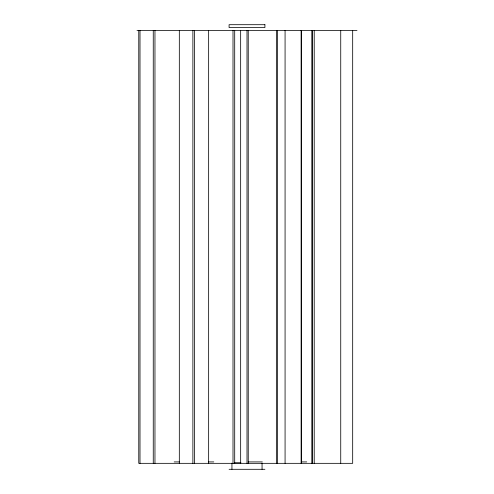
<?xml version="1.0" encoding="UTF-8"?>
<svg xmlns="http://www.w3.org/2000/svg" width="494" height="494" viewBox="0 0 494 494"><rect width="100%" height="100%" fill="white"/><g stroke="black" fill="none" stroke-linecap="round" stroke-linejoin="round"><path stroke-width="0.74" d="M136.992 30.381L357.008 30.381M174.172 461.915L179.322 461.915M208.647 461.915L213.791 461.915M248.247 461.915L262.308 461.915M301.346 461.915L306.725 461.915M234.335 462.767L240.924 462.767M229.086 469.3L264.914 469.3M352.679 30.381L352.679 463.335L138.765 463.335L138.765 30.381M340.736 30.381L340.736 463.335M314.221 30.381L314.221 463.335M312.325 30.381L312.325 463.335M311.868 30.381L311.868 463.335M301.575 30.381L301.575 463.335M301.118 30.381L301.118 463.335M285.075 30.381L285.075 463.335M277.616 30.381L277.616 463.335M276.368 30.381L276.368 463.335M262.055 463.131L262.055 469.3M248.247 30.381L248.247 463.335M247 30.381L247 463.335M240.658 30.381L240.658 463.335M234.699 30.381L234.699 463.335M233.001 30.381L233.001 463.335M231.945 463.131L231.945 469.3M208.647 30.381L208.647 463.335M194.58 30.381L194.58 463.335M192.882 30.381L192.882 463.335M179.322 30.381L179.322 463.335M154.962 30.381L154.962 463.335M153.263 30.381L153.263 463.335M140.006 30.381L140.006 463.335M264.914 24.7L229.086 24.7L229.086 27.541L264.914 27.541L264.914 24.7"/></g></svg>
